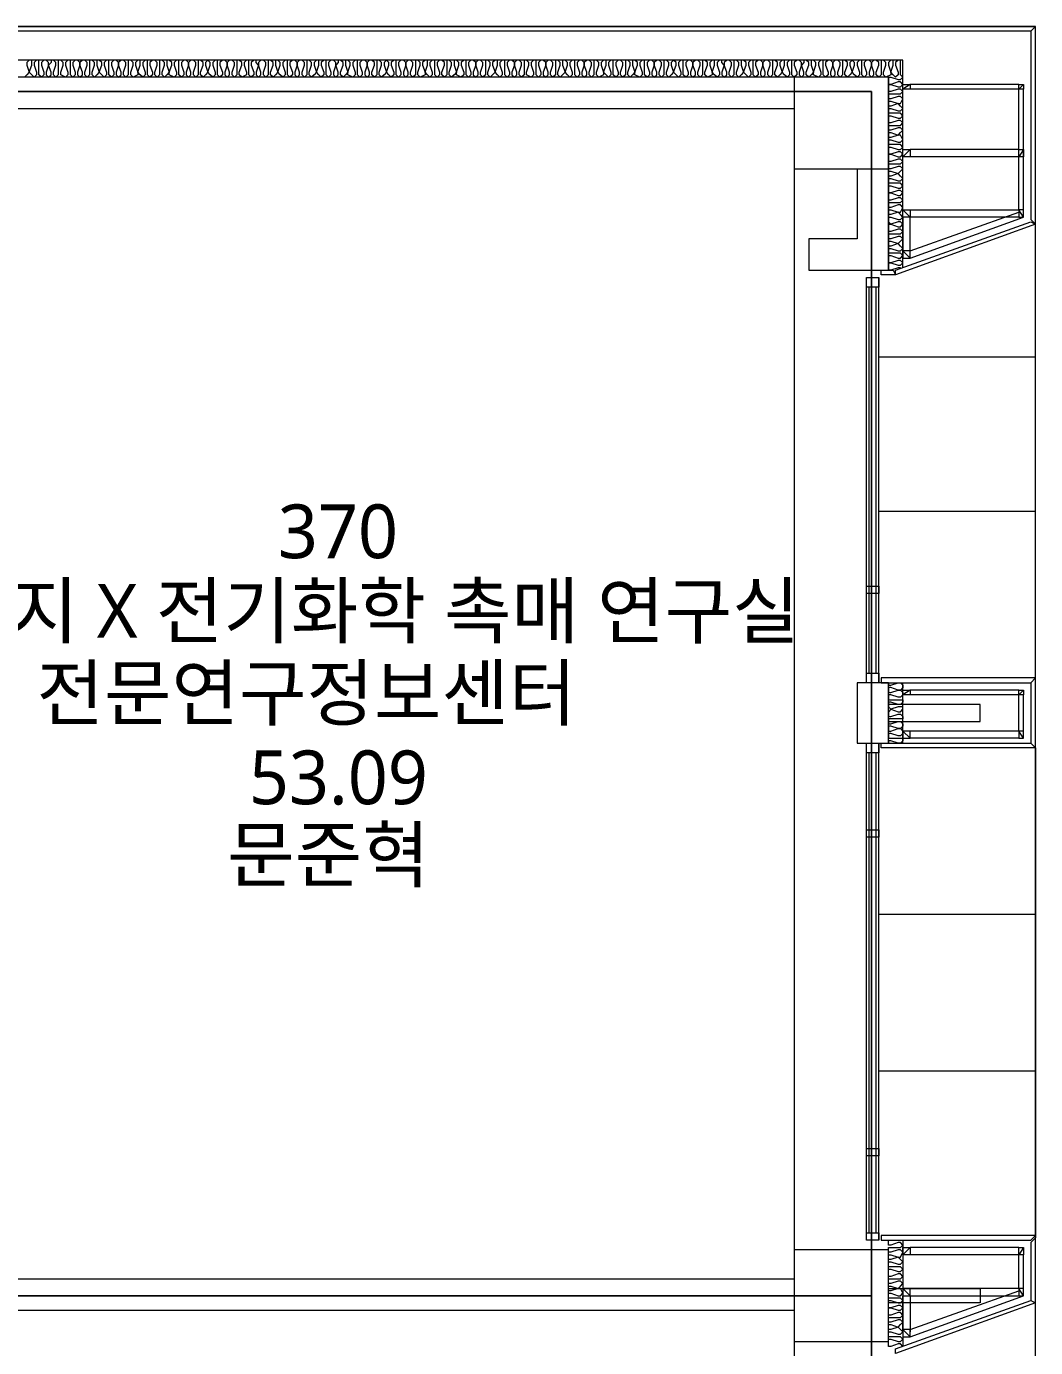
# Model space of a CAD drawing. Header units: millimetres. Extents: x -4020 to 126975, y -1911 to 106713.
# Drawn here: x 75494 to 81995, y 79642 to 88152 of the extents above; entities that cross this region are included whole.
import ezdxf

# ---------------------------------------------------------------- set-up
doc = ezdxf.new("R2010")
doc.units = ezdxf.units.MM
doc.layers.add('PDF_문자', color=7, linetype='Continuous')
doc.layers.add('PDF_형상', color=7, linetype='Continuous')
doc.styles.add('PDF 맑은 고딕', font='malgun.ttf')

msp = doc.modelspace()

# ---------------------------------------------------------------- linework, layer by layer
at = {"layer": 'PDF_형상', "lineweight": 5}
for points in [[(79818.7, 39388.8), (79818.7, 41798.2), (81994.9, 41798.2), (81994.9, 88152.4), (62020, 88152.4), (62020, 87826), (62020, 88152.4), (62051.1, 88121.3), (62051.1, 87826), (62051.1, 88121.3), (62020, 88152.4), (62020, 87826)], [(81140, 86597.9), (81140, 87934.8), (73538.7, 87934.8), (73538.7, 87623.9), (72295.1, 87623.9), (72295.1, 87934.8), (62237.7, 87934.8), (62237.7, 87826)], [(81124.5, 86597.9), (81108.9, 86597.9), (81062.3, 86582.4), (81046.7, 86582.4), (81046.7, 86597.9), (81046.7, 86613.5), (81046.7, 86629), (81062.3, 86629), (81046.7, 86629), (81046.7, 86644.6), (81046.7, 86660.1), (81046.7, 86675.7), (81062.3, 86675.7), (81108.9, 86660.1), (81124.5, 86660.1), (81140, 86675.7), (81124.5, 86691.2), (81108.9, 86691.2), (81062.3, 86691.2), (81046.7, 86691.2), (81046.7, 86706.7), (81046.7, 86722.3), (81062.3, 86722.3), (81108.9, 86706.7), (81124.5, 86706.7), (81140, 86722.3), (81124.5, 86737.8), (81108.9, 86753.4), (81062.3, 86737.8), (81046.7, 86737.8), (81046.7, 86753.4), (81046.7, 86768.9), (81062.3, 86768.9), (81108.9, 86753.4), (81124.5, 86768.9), (81140, 86784.5), (81124.5, 86800), (81108.9, 86800), (81062.3, 86784.5), (81046.7, 86784.5), (81046.7, 86800), (81046.7, 86815.6), (81062.3, 86815.6), (81108.9, 86815.6), (81124.5, 86815.6), (81140, 86831.1), (81124.5, 86846.7), (81108.9, 86846.7), (81062.3, 86831.1), (81046.7, 86831.1), (81046.7, 86846.7), (81046.7, 86862.2), (81046.7, 86877.7), (81062.3, 86877.7), (81046.7, 86893.3), (81046.7, 86908.8), (81046.7, 86924.4), (81062.3, 86924.4), (81108.9, 86908.8), (81124.5, 86908.8), (81140, 86924.4), (81124.5, 86939.9), (81108.9, 86955.5), (81062.3, 86939.9), (81046.7, 86939.9), (81046.7, 86955.5), (81046.7, 86971), (81062.3, 86971), (81108.9, 86955.5), (81124.5, 86955.5), (81140, 86986.5), (81124.5, 87002.1), (81108.9, 87002.1), (81062.3, 86986.5), (81046.7, 86986.5), (81046.7, 87002.1), (81046.7, 87017.6), (81062.3, 87017.6), (81108.9, 87017.6), (81124.5, 87017.6), (81140, 87033.2), (81124.5, 87048.7), (81108.9, 87048.7), (81062.3, 87033.2), (81046.7, 87033.2), (81046.7, 87048.7), (81046.7, 87064.3), (81046.7, 87079.8), (81062.3, 87079.8), (81046.7, 87079.8), (81046.7, 87095.4), (81046.7, 87110.9), (81046.7, 87126.5), (81062.3, 87126.5), (81108.9, 87110.9), (81124.5, 87110.9), (81140, 87126.5), (81124.5, 87142), (81108.9, 87142), (81062.3, 87142), (81046.7, 87142), (81046.7, 87157.5), (81046.7, 87173.1), (81062.3, 87173.1), (81108.9, 87157.5), (81124.5, 87157.5), (81140, 87173.1), (81124.5, 87188.6), (81108.9, 87204.2), (81062.3, 87188.6), (81046.7, 87188.6), (81046.7, 87204.2), (81046.7, 87219.7), (81062.3, 87219.7), (81108.9, 87204.2), (81124.5, 87219.7), (81140, 87235.3), (81124.5, 87250.8), (81108.9, 87250.8), (81062.3, 87235.3), (81046.7, 87235.3), (81046.7, 87250.8), (81046.7, 87266.4), (81062.3, 87266.4), (81108.9, 87266.4), (81124.5, 87266.4), (81140, 87281.9), (81124.5, 87297.4), (81108.9, 87297.4), (81062.3, 87281.9), (81046.7, 87281.9), (81046.7, 87297.4), (81046.7, 87313), (81046.7, 87328.5), (81062.3, 87328.5), (81046.7, 87328.5), (81046.7, 87344.1), (81046.7, 87359.6), (81046.7, 87375.2), (81062.3, 87375.2), (81108.9, 87359.6), (81124.5, 87359.6), (81140, 87375.2), (81124.5, 87390.7), (81108.9, 87390.7), (81062.3, 87390.7), (81046.7, 87390.7), (81046.7, 87406.3), (81046.7, 87421.8), (81062.3, 87421.8), (81108.9, 87406.3), (81124.5, 87406.3), (81140, 87421.8), (81124.5, 87452.9), (81108.9, 87452.9), (81062.3, 87437.4), (81046.7, 87437.4), (81046.7, 87452.9), (81046.7, 87468.4), (81062.3, 87468.4), (81108.9, 87452.9), (81124.5, 87468.4), (81140, 87484), (81124.5, 87499.5), (81108.9, 87499.5), (81062.3, 87484), (81046.7, 87484), (81046.7, 87499.5), (81046.7, 87515.1), (81062.3, 87515.1), (81108.9, 87515.1), (81124.5, 87515.1), (81140, 87530.6), (81124.5, 87546.2), (81108.9, 87546.2), (81062.3, 87530.6), (81046.7, 87530.6), (81046.7, 87546.2), (81046.7, 87561.7), (81046.7, 87577.2), (81062.3, 87577.2), (81108.9, 87561.7), (81124.5, 87561.7), (81140, 87577.2), (81124.5, 87592.8), (81108.9, 87592.8), (81062.3, 87592.8), (81046.7, 87592.8), (81046.7, 87608.3), (81046.7, 87623.9), (81062.3, 87623.9), (81108.9, 87608.3), (81124.5, 87608.3), (81140, 87623.9), (81124.5, 87639.4), (81108.9, 87655), (81062.3, 87639.4), (81046.7, 87639.4), (81046.7, 87655), (81046.7, 87670.5), (81062.3, 87670.5), (81108.9, 87655), (81124.5, 87655), (81140, 87686.1), (81124.5, 87701.6), (81108.9, 87701.6), (81062.3, 87686.1), (81046.7, 87686.1), (81046.7, 87701.6), (81046.7, 87717.2), (81062.3, 87717.2), (81108.9, 87717.2), (81124.5, 87717.2), (81140, 87732.7), (81124.5, 87748.2), (81108.9, 87748.2), (81062.3, 87732.7), (81046.7, 87732.7), (81046.7, 87748.2), (81046.7, 87763.8), (81046.7, 87779.3), (81062.3, 87779.3), (81046.7, 87779.3), (81046.7, 87794.9), (81046.7, 87810.4), (81046.7, 87826), (81062.3, 87826), (81108.9, 87810.4), (81124.5, 87810.4), (81140, 87826), (81124.5, 87841.5), (81124.5, 87857.1), (81124.5, 87903.7), (81124.5, 87919.2), (81124.5, 87934.8), (81108.9, 87934.8), (81093.4, 87919.2), (81093.4, 87903.7), (81108.9, 87857.1), (81108.9, 87841.5), (81093.4, 87826), (81077.8, 87841.5), (81062.3, 87857.1), (81077.8, 87903.7), (81077.8, 87919.2), (81077.8, 87934.8), (81062.3, 87934.8), (81046.7, 87919.2), (81046.7, 87903.7), (81062.3, 87857.1), (81062.3, 87841.5), (81031.2, 87826), (81015.6, 87841.5), (81015.6, 87857.1), (81031.2, 87903.7), (81031.2, 87919.2), (81015.6, 87934.8), (81000.1, 87934.8), (81000.1, 87919.2), (81000.1, 87903.7), (81000.1, 87857.1), (81000.1, 87841.5), (80984.5, 87826), (80969, 87841.5), (80969, 87857.1), (80984.5, 87903.7), (80984.5, 87919.2), (80969, 87934.8), (80953.5, 87934.8), (80937.9, 87919.2), (80937.9, 87903.7), (80937.9, 87919.2), (80922.4, 87934.8), (80906.8, 87934.8), (80891.3, 87919.2), (80891.3, 87903.7), (80906.8, 87857.1), (80906.8, 87841.5), (80891.3, 87826), (80875.7, 87841.5), (80875.7, 87857.1), (80875.7, 87903.7), (80875.7, 87919.2), (80875.7, 87934.8), (80860.2, 87934.8), (80844.6, 87919.2), (80844.6, 87903.7), (80860.2, 87857.1), (80860.2, 87841.5), (80844.6, 87826), (80829.1, 87841.5), (80813.6, 87857.1), (80829.1, 87903.7), (80829.1, 87919.2), (80813.6, 87934.8), (80798, 87919.2), (80798, 87903.7), (80813.6, 87857.1), (80798, 87841.5), (80782.5, 87826), (80766.9, 87841.5), (80766.9, 87857.1), (80782.5, 87903.7), (80782.5, 87919.2), (80766.9, 87934.8), (80751.4, 87934.8), (80751.4, 87919.2), (80751.4, 87903.7), (80751.4, 87857.1), (80751.4, 87841.5), (80735.8, 87826), (80720.3, 87841.5), (80720.3, 87857.1), (80735.8, 87903.7), (80735.8, 87919.2), (80720.3, 87934.8), (80704.7, 87934.8), (80689.2, 87919.2), (80689.2, 87903.7), (80689.2, 87919.2), (80673.6, 87934.8), (80658.1, 87934.8), (80642.6, 87919.2), (80642.6, 87903.7), (80658.1, 87857.1), (80658.1, 87841.5), (80642.6, 87826), (80627, 87841.5), (80627, 87857.1), (80627, 87903.7), (80627, 87919.2), (80627, 87934.8), (80611.5, 87934.8), (80595.9, 87919.2), (80595.9, 87903.7), (80611.5, 87857.1), (80611.5, 87841.5), (80595.9, 87826), (80564.8, 87841.5), (80564.8, 87857.1), (80580.4, 87903.7), (80580.4, 87919.2), (80564.8, 87934.8), (80549.3, 87934.8), (80549.3, 87919.2), (80549.3, 87903.7), (80564.8, 87857.1), (80549.3, 87841.5), (80533.8, 87826), (80518.2, 87841.5), (80518.2, 87857.1), (80533.8, 87903.7), (80533.8, 87919.2), (80518.2, 87934.8), (80502.7, 87934.8), (80502.7, 87919.2), (80487.1, 87903.7), (80487.1, 87919.2), (80471.6, 87934.8), (80456, 87934.8), (80440.5, 87919.2), (80440.5, 87903.7), (80456, 87857.1), (80456, 87841.5), (80440.5, 87826), (80424.9, 87841.5), (80424.9, 87857.1), (80424.9, 87903.7), (80424.9, 87919.2), (80424.9, 87934.8), (80409.4, 87934.8), (80393.8, 87919.2), (80393.8, 87903.7), (80409.4, 87857.1), (80409.4, 87841.5), (80393.8, 87826), (80378.3, 87841.5), (80362.8, 87857.1), (80378.3, 87903.7), (80378.3, 87919.2), (80378.3, 87934.8), (80362.8, 87934.8), (80347.2, 87919.2), (80347.2, 87903.7), (80362.8, 87857.1), (80347.2, 87841.5), (80331.7, 87826), (80316.1, 87841.5), (80316.1, 87857.1), (80331.7, 87903.7), (80331.7, 87919.2), (80316.1, 87934.8), (80300.6, 87934.8), (80300.6, 87919.2), (80300.6, 87903.7), (80300.6, 87857.1), (80300.6, 87841.5), (80285, 87826), (80269.5, 87841.5), (80269.5, 87857.1), (80285, 87903.7), (80285, 87919.2), (80269.5, 87934.8), (80253.9, 87934.8), (80238.4, 87919.2), (80238.4, 87903.7), (80238.4, 87919.2), (80222.9, 87934.8), (80207.3, 87934.8), (80191.8, 87919.2), (80191.8, 87903.7), (80207.3, 87857.1), (80207.3, 87841.5), (80191.8, 87826), (80176.2, 87841.5), (80176.2, 87857.1), (80176.2, 87903.7), (80176.2, 87919.2), (80176.2, 87934.8), (80160.7, 87934.8), (80145.1, 87919.2), (80145.1, 87903.7), (80160.7, 87857.1), (80160.7, 87841.5), (80145.1, 87826), (80129.6, 87841.5), (80114, 87857.1), (80129.6, 87903.7), (80129.6, 87919.2), (80114, 87934.8), (80098.5, 87934.8), (80098.5, 87919.2), (80098.5, 87903.7), (80114, 87857.1), (80098.5, 87841.5), (80083, 87826), (80067.4, 87841.5), (80067.4, 87857.1), (80083, 87903.7), (80083, 87919.2), (80067.4, 87934.8), (80051.9, 87934.8), (80051.9, 87919.2), (80051.9, 87903.7), (80051.9, 87857.1), (80051.9, 87841.5), (80036.3, 87826), (80020.8, 87841.5), (80020.8, 87857.1), (80036.3, 87903.7), (80036.3, 87919.2), (80020.8, 87934.8), (80005.2, 87934.8), (79989.7, 87919.2), (79989.7, 87903.7), (79974.1, 87919.2), (79974.1, 87934.8), (79958.6, 87934.8), (79943.1, 87919.2), (79943.1, 87903.7), (79958.6, 87857.1), (79958.6, 87841.5), (79943.1, 87826), (79927.5, 87841.5), (79912, 87857.1), (79927.5, 87903.7), (79927.5, 87919.2), (79927.5, 87934.8), (79912, 87934.8), (79896.4, 87919.2), (79896.4, 87903.7), (79912, 87857.1), (79912, 87841.5), (79880.9, 87826), (79865.3, 87841.5), (79865.3, 87857.1), (79880.9, 87903.7), (79880.9, 87919.2), (79865.3, 87934.8), (79849.8, 87934.8), (79849.8, 87919.2), (79849.8, 87903.7), (79849.8, 87857.1), (79849.8, 87841.5), (79834.2, 87826), (79818.7, 87841.5), (79818.7, 87857.1), (79834.2, 87903.7), (79834.2, 87919.2), (79818.7, 87934.8), (79803.2, 87934.8), (79787.6, 87919.2), (79787.6, 87903.7), (79787.6, 87919.2), (79772.1, 87934.8), (79756.5, 87934.8), (79741, 87919.2), (79741, 87903.7), (79756.5, 87857.1), (79756.5, 87841.5), (79741, 87826), (79725.4, 87841.5), (79725.4, 87857.1), (79725.4, 87903.7), (79725.4, 87919.2), (79725.4, 87934.8), (79709.9, 87934.8), (79694.3, 87919.2), (79694.3, 87903.7), (79709.9, 87857.1), (79709.9, 87841.5), (79694.3, 87826), (79678.8, 87841.5), (79663.2, 87857.1), (79678.8, 87903.7), (79678.8, 87919.2), (79663.2, 87934.8), (79647.7, 87919.2), (79647.7, 87903.7), (79663.2, 87857.1), (79647.7, 87841.5), (79632.2, 87826), (79616.6, 87841.5), (79616.6, 87857.1), (79632.2, 87903.7), (79632.2, 87919.2), (79616.6, 87934.8), (79601.1, 87934.8), (79601.1, 87919.2), (79601.1, 87903.7), (79601.1, 87857.1), (79601.1, 87841.5), (79585.5, 87826), (79570, 87841.5), (79570, 87857.1), (79585.5, 87903.7), (79585.5, 87919.2), (79570, 87934.8), (79554.4, 87934.8), (79538.9, 87919.2), (79538.9, 87903.7), (79538.9, 87919.2), (79523.4, 87934.8), (79507.8, 87934.8), (79492.3, 87919.2), (79492.3, 87903.7), (79507.8, 87857.1), (79507.8, 87841.5), (79492.3, 87826), (79476.7, 87841.5), (79476.7, 87857.1), (79476.7, 87903.7), (79476.7, 87919.2), (79476.7, 87934.8), (79461.2, 87934.8), (79445.6, 87919.2), (79445.6, 87903.7), (79461.2, 87857.1), (79461.2, 87841.5), (79445.6, 87826), (79414.5, 87841.5), (79414.5, 87857.1), (79430.1, 87903.7), (79430.1, 87919.2), (79414.5, 87934.8), (79399, 87934.8), (79399, 87919.2), (79399, 87903.7), (79414.5, 87857.1), (79399, 87841.5), (79383.4, 87826), (79367.9, 87841.5), (79367.9, 87857.1), (79383.4, 87903.7), (79383.4, 87919.2), (79367.9, 87934.8), (79352.4, 87934.8), (79352.4, 87919.2), (79352.4, 87903.7), (79352.4, 87857.1), (79352.4, 87841.5), (79336.8, 87826), (79321.3, 87841.5), (79321.3, 87857.1), (79336.8, 87903.7), (79336.8, 87919.2), (79321.3, 87934.8), (79305.7, 87934.8), (79290.2, 87919.2), (79290.2, 87903.7), (79305.7, 87857.1), (79305.7, 87841.5), (79290.2, 87826), (79274.6, 87841.5), (79274.6, 87857.1), (79274.6, 87903.7), (79274.6, 87919.2), (79274.6, 87934.8), (79259.1, 87934.8), (79243.5, 87919.2), (79243.5, 87903.7), (79259.1, 87857.1), (79259.1, 87841.5), (79243.5, 87826), (79228, 87841.5), (79212.5, 87857.1), (79228, 87903.7), (79228, 87919.2), (79228, 87934.8), (79212.5, 87934.8), (79196.9, 87919.2), (79196.9, 87903.7), (79212.5, 87857.1), (79212.5, 87841.5), (79181.4, 87826), (79165.8, 87841.5), (79165.8, 87857.1), (79181.4, 87903.7), (79181.4, 87919.2), (79165.8, 87934.8), (79150.3, 87934.8), (79150.3, 87919.2), (79150.3, 87903.7), (79150.3, 87857.1), (79150.3, 87841.5), (79134.7, 87826), (79119.2, 87841.5), (79119.2, 87857.1), (79134.7, 87903.7), (79134.7, 87919.2), (79119.2, 87934.8), (79103.6, 87934.8), (79088.1, 87919.2), (79088.1, 87903.7), (79088.1, 87919.2), (79072.6, 87934.8), (79057, 87934.8), (79041.5, 87919.2), (79041.5, 87903.7), (79057, 87857.1), (79057, 87841.5), (79041.5, 87826), (79025.9, 87841.5), (79025.9, 87857.1), (79025.9, 87903.7), (79025.9, 87919.2), (79025.9, 87934.8), (79010.4, 87934.8), (78994.8, 87919.2), (78994.8, 87903.7), (79010.4, 87857.1), (79010.4, 87841.5), (78994.8, 87826), (78979.3, 87841.5), (78963.7, 87857.1), (78979.3, 87903.7), (78979.3, 87919.2), (78963.7, 87934.8), (78948.2, 87934.8), (78948.2, 87919.2), (78948.2, 87903.7), (78963.7, 87857.1), (78948.2, 87841.5), (78932.6, 87826), (78917.1, 87841.5), (78917.1, 87857.1), (78932.6, 87903.7), (78932.6, 87919.2), (78917.1, 87934.8), (78901.6, 87934.8), (78901.6, 87919.2), (78901.6, 87903.7), (78901.6, 87857.1), (78901.6, 87841.5), (78886, 87826), (78870.5, 87841.5), (78870.5, 87857.1), (78886, 87903.7), (78886, 87919.2), (78870.5, 87934.8), (78854.9, 87934.8), (78839.4, 87919.2), (78839.4, 87903.7), (78839.4, 87919.2), (78823.8, 87934.8), (78808.3, 87934.8), (78792.7, 87919.2), (78792.7, 87903.7), (78808.3, 87857.1), (78808.3, 87841.5), (78792.7, 87826), (78777.2, 87841.5), (78777.2, 87857.1), (78777.2, 87903.7), (78777.2, 87919.2), (78777.2, 87934.8), (78761.7, 87934.8), (78746.1, 87919.2), (78746.1, 87903.7), (78761.7, 87857.1), (78761.7, 87841.5), (78746.1, 87826), (78715, 87841.5), (78715, 87857.1), (78730.6, 87903.7), (78730.6, 87919.2), (78715, 87934.8), (78699.5, 87934.8), (78699.5, 87919.2), (78699.5, 87903.7), (78699.5, 87857.1), (78699.5, 87841.5), (78683.9, 87826), (78668.4, 87841.5), (78668.4, 87857.1), (78683.9, 87903.7), (78683.9, 87919.2), (78668.4, 87934.8), (78652.8, 87934.8), (78637.3, 87919.2), (78637.3, 87903.7), (78637.3, 87919.2), (78621.8, 87934.8), (78606.2, 87934.8), (78590.7, 87919.2), (78590.7, 87903.7), (78606.2, 87857.1), (78606.2, 87841.5), (78590.7, 87826), (78575.1, 87841.5), (78575.1, 87857.1), (78575.1, 87903.7), (78575.1, 87919.2), (78575.1, 87934.8), (78559.6, 87934.8), (78544, 87919.2), (78544, 87903.7), (78559.6, 87857.1), (78559.6, 87841.5), (78544, 87826), (78528.5, 87841.5), (78512.9, 87857.1), (78528.5, 87903.7), (78528.5, 87919.2), (78528.5, 87934.8), (78512.9, 87934.8), (78497.4, 87919.2), (78497.4, 87903.7), (78512.9, 87857.1), (78497.4, 87841.5), (78481.9, 87826), (78466.3, 87841.5), (78466.3, 87857.1), (78481.9, 87903.7), (78481.9, 87919.2), (78466.3, 87934.8), (78450.8, 87934.8), (78450.8, 87919.2), (78450.8, 87903.7), (78450.8, 87857.1), (78450.8, 87841.5), (78435.2, 87826), (78419.7, 87841.5), (78419.7, 87857.1), (78435.2, 87903.7), (78435.2, 87919.2), (78419.7, 87934.8), (78404.1, 87934.8), (78388.6, 87919.2), (78388.6, 87903.7), (78388.6, 87919.2), (78373, 87934.8), (78357.5, 87934.8), (78341.9, 87919.2), (78341.9, 87903.7), (78357.5, 87857.1), (78357.5, 87841.5), (78341.9, 87826), (78326.4, 87841.5), (78326.4, 87857.1), (78326.4, 87903.7), (78326.4, 87919.2), (78326.4, 87934.8), (78310.9, 87934.8), (78295.3, 87919.2), (78295.3, 87903.7), (78310.9, 87857.1), (78310.9, 87841.5), (78295.3, 87826), (78264.2, 87841.5), (78264.2, 87857.1), (78279.8, 87903.7), (78279.8, 87919.2), (78264.2, 87934.8), (78248.7, 87934.8), (78248.7, 87919.2), (78248.7, 87903.7), (78264.2, 87857.1), (78248.7, 87841.5), (78233.1, 87826), (78217.6, 87841.5), (78217.6, 87857.1), (78233.1, 87903.7), (78233.1, 87919.2), (78217.6, 87934.8), (78202.1, 87934.8), (78202.1, 87919.2), (78202.1, 87903.7), (78202.1, 87857.1), (78202.1, 87841.5), (78186.5, 87826), (78171, 87841.5), (78171, 87857.1), (78186.5, 87903.7), (78186.5, 87919.2), (78171, 87934.8), (78155.4, 87934.8), (78139.9, 87919.2), (78139.9, 87903.7), (78155.4, 87857.1), (78155.4, 87841.5), (78139.9, 87826), (78124.3, 87841.5), (78124.3, 87857.1), (78124.3, 87903.7), (78124.3, 87919.2), (78124.3, 87934.8), (78108.8, 87934.8), (78093.2, 87919.2), (78093.2, 87903.7), (78108.8, 87857.1), (78108.8, 87841.5), (78093.2, 87826), (78077.7, 87841.5), (78062.1, 87857.1), (78077.7, 87903.7), (78077.7, 87919.2), (78077.7, 87934.8), (78062.1, 87934.8), (78046.6, 87919.2), (78046.6, 87903.7), (78062.1, 87857.1), (78062.1, 87841.5), (78031.1, 87826), (78015.5, 87841.5), (78015.5, 87857.1), (78031.1, 87903.7), (78031.1, 87919.2), (78015.5, 87934.8), (78000, 87934.8), (78000, 87919.2), (78000, 87903.7), (78000, 87857.1), (78000, 87841.5), (77984.4, 87826), (77968.9, 87841.5), (77968.9, 87857.1), (77984.4, 87903.7), (77984.4, 87919.2), (77968.9, 87934.8), (77953.3, 87934.8), (77937.8, 87919.2), (77937.8, 87903.7), (77937.8, 87919.2), (77922.2, 87934.8), (77906.7, 87934.8), (77891.2, 87919.2), (77891.2, 87903.7), (77906.7, 87857.1), (77906.7, 87841.5), (77891.2, 87826), (77875.6, 87841.5), (77875.6, 87857.1), (77875.6, 87903.7), (77875.6, 87919.2), (77875.6, 87934.8), (77860.1, 87934.8), (77844.5, 87919.2), (77844.5, 87903.7), (77860.1, 87857.1), (77860.1, 87841.5), (77844.5, 87826), (77829, 87841.5), (77813.4, 87857.1), (77829, 87903.7), (77829, 87919.2), (77813.4, 87934.8), (77797.9, 87919.2), (77797.9, 87903.7), (77813.4, 87857.1), (77797.9, 87841.5), (77782.3, 87826), (77766.8, 87841.5), (77766.8, 87857.1), (77782.3, 87903.7), (77782.3, 87919.2), (77766.8, 87934.8), (77751.3, 87934.8), (77751.3, 87919.2), (77751.3, 87903.7), (77751.3, 87857.1), (77751.3, 87841.5), (77735.7, 87826), (77720.2, 87841.5), (77720.2, 87857.1), (77735.7, 87903.7), (77735.7, 87919.2), (77720.2, 87934.8), (77704.6, 87934.8), (77689.1, 87919.2), (77689.1, 87903.7), (77689.1, 87919.2), (77673.5, 87934.8), (77658, 87934.8), (77642.4, 87919.2), (77642.4, 87903.7), (77658, 87857.1), (77658, 87841.5), (77642.4, 87826), (77626.9, 87841.5), (77626.9, 87857.1), (77626.9, 87903.7), (77626.9, 87919.2), (77626.9, 87934.8), (77611.4, 87934.8), (77595.8, 87919.2), (77595.8, 87903.7), (77611.4, 87857.1), (77611.4, 87841.5), (77595.8, 87826), (77564.7, 87841.5), (77564.7, 87857.1), (77580.3, 87903.7), (77580.3, 87919.2), (77564.7, 87934.8), (77549.2, 87934.8), (77549.2, 87919.2), (77549.2, 87903.7), (77564.7, 87857.1), (77549.2, 87841.5), (77533.6, 87826), (77518.1, 87841.5), (77518.1, 87857.1), (77533.6, 87903.7), (77533.6, 87919.2), (77518.1, 87934.8), (77502.5, 87934.8), (77502.5, 87919.2), (77487, 87903.7), (77487, 87919.2), (77471.5, 87934.8), (77455.9, 87934.8), (77440.4, 87919.2), (77440.4, 87903.7), (77455.9, 87857.1), (77455.9, 87841.5), (77440.4, 87826), (77424.8, 87841.5), (77424.8, 87857.1), (77424.8, 87903.7), (77424.8, 87919.2), (77424.8, 87934.8), (77409.3, 87934.8), (77393.7, 87919.2), (77393.7, 87903.7), (77409.3, 87857.1), (77409.3, 87841.5), (77393.7, 87826), (77378.2, 87841.5), (77362.6, 87857.1), (77378.2, 87903.7), (77378.2, 87919.2), (77378.2, 87934.8), (77362.6, 87934.8), (77347.1, 87919.2), (77347.1, 87903.7), (77362.6, 87857.1), (77347.1, 87841.5), (77331.5, 87826), (77316, 87841.5), (77316, 87857.1), (77331.5, 87903.7), (77331.5, 87919.2), (77316, 87934.8), (77300.5, 87934.8), (77300.5, 87919.2), (77300.5, 87903.7), (77300.5, 87857.1), (77300.5, 87841.5), (77284.9, 87826), (77269.4, 87841.5), (77269.4, 87857.1), (77284.9, 87903.7), (77284.9, 87919.2), (77269.4, 87934.8), (77253.8, 87934.8), (77238.3, 87919.2), (77238.3, 87903.7), (77238.3, 87919.2), (77222.7, 87934.8), (77207.2, 87934.8), (77191.7, 87919.2), (77191.7, 87903.7), (77207.2, 87857.1), (77207.2, 87841.5), (77191.7, 87826), (77176.1, 87841.5), (77176.1, 87857.1), (77176.1, 87903.7), (77176.1, 87919.2), (77176.1, 87934.8), (77160.6, 87934.8), (77145, 87919.2), (77145, 87903.7), (77160.6, 87857.1), (77160.6, 87841.5), (77145, 87826), (77129.5, 87841.5), (77113.9, 87857.1), (77129.5, 87903.7), (77129.5, 87919.2), (77113.9, 87934.8), (77098.4, 87934.8), (77098.4, 87919.2), (77098.4, 87903.7), (77113.9, 87857.1), (77098.4, 87841.5), (77082.8, 87826), (77067.3, 87841.5), (77067.3, 87857.1), (77082.8, 87903.7), (77082.8, 87919.2), (77067.3, 87934.8), (77051.7, 87934.8), (77051.7, 87919.2), (77051.7, 87903.7), (77051.7, 87857.1), (77051.7, 87841.5), (77036.2, 87826), (77020.7, 87841.5), (77020.7, 87857.1), (77036.2, 87903.7), (77036.2, 87919.2), (77020.7, 87934.8), (77005.1, 87934.8), (76989.6, 87919.2), (76989.6, 87903.7), (76974, 87919.2), (76974, 87934.8), (76958.5, 87934.8), (76942.9, 87919.2), (76942.9, 87903.7), (76958.5, 87857.1), (76958.5, 87841.5), (76942.9, 87826), (76927.4, 87841.5), (76927.4, 87857.1), (76927.4, 87903.7), (76927.4, 87919.2), (76927.4, 87934.8), (76911.8, 87934.8), (76896.3, 87919.2), (76896.3, 87903.7), (76911.8, 87857.1), (76911.8, 87841.5), (76880.8, 87826), (76865.2, 87841.5), (76865.2, 87857.1), (76880.8, 87903.7), (76880.8, 87919.2), (76865.2, 87934.8), (76849.7, 87934.8), (76849.7, 87919.2), (76849.7, 87903.7), (76849.7, 87857.1), (76849.7, 87841.5), (76834.1, 87826), (76818.6, 87841.5), (76818.6, 87857.1), (76834.1, 87903.7), (76834.1, 87919.2), (76818.6, 87934.8), (76803, 87934.8), (76787.5, 87919.2), (76787.5, 87903.7), (76787.5, 87919.2), (76771.9, 87934.8), (76756.4, 87934.8), (76740.8, 87919.2), (76740.8, 87903.7), (76756.4, 87857.1), (76756.4, 87841.5), (76740.8, 87826), (76725.3, 87841.5), (76725.3, 87857.1), (76725.3, 87903.7), (76725.3, 87919.2), (76725.3, 87934.8), (76709.8, 87934.8), (76694.2, 87919.2), (76694.2, 87903.7), (76709.8, 87857.1), (76709.8, 87841.5), (76694.2, 87826), (76678.7, 87841.5), (76663.1, 87857.1), (76678.7, 87903.7), (76678.7, 87919.2), (76663.1, 87934.8), (76647.6, 87919.2), (76647.6, 87903.7), (76663.1, 87857.1), (76647.6, 87841.5), (76632, 87826), (76616.5, 87841.5), (76616.5, 87857.1), (76632, 87903.7), (76632, 87919.2), (76616.5, 87934.8), (76600.9, 87934.8), (76600.9, 87919.2), (76600.9, 87903.7), (76600.9, 87857.1), (76600.9, 87841.5), (76585.4, 87826), (76569.9, 87841.5), (76569.9, 87857.1), (76585.4, 87903.7), (76585.4, 87919.2), (76569.9, 87934.8), (76554.3, 87934.8), (76538.8, 87919.2), (76538.8, 87903.7), (76538.8, 87919.2), (76523.2, 87934.8), (76507.7, 87934.8), (76492.1, 87919.2), (76492.1, 87903.7), (76507.7, 87857.1), (76507.7, 87841.5), (76492.1, 87826), (76476.6, 87841.5), (76476.6, 87857.1), (76476.6, 87903.7), (76476.6, 87919.2), (76476.6, 87934.8), (76461, 87934.8), (76445.5, 87919.2), (76445.5, 87903.7), (76461, 87857.1), (76461, 87841.5), (76445.5, 87826), (76414.4, 87841.5), (76414.4, 87857.1), (76430, 87903.7), (76430, 87919.2), (76414.4, 87934.8), (76398.9, 87934.8), (76398.9, 87919.2), (76398.9, 87903.7), (76414.4, 87857.1), (76398.9, 87841.5), (76383.3, 87826), (76367.8, 87841.5), (76367.8, 87857.1), (76383.3, 87903.7), (76383.3, 87919.2), (76367.8, 87934.8), (76352.2, 87934.8), (76352.2, 87919.2), (76352.2, 87903.7), (76352.2, 87857.1), (76352.2, 87841.5), (76336.7, 87826), (76321.1, 87841.5), (76321.1, 87857.1), (76336.7, 87903.7), (76336.7, 87919.2), (76321.1, 87934.8), (76305.6, 87934.8), (76290.1, 87919.2), (76290.1, 87903.7), (76305.6, 87857.1), (76305.6, 87841.5), (76290.1, 87826), (76274.5, 87841.5), (76274.5, 87857.1), (76274.5, 87903.7), (76274.5, 87919.2), (76274.5, 87934.8), (76259, 87934.8), (76243.4, 87919.2), (76243.4, 87903.7), (76259, 87857.1), (76259, 87841.5), (76243.4, 87826), (76227.9, 87841.5), (76212.3, 87857.1), (76227.9, 87903.7), (76227.9, 87919.2), (76227.9, 87934.8), (76212.3, 87934.8), (76196.8, 87919.2), (76196.8, 87903.7), (76212.3, 87857.1), (76212.3, 87841.5), (76181.2, 87826), (76165.7, 87841.5), (76165.7, 87857.1), (76181.2, 87903.7), (76181.2, 87919.2), (76165.7, 87934.8), (76150.2, 87934.8), (76150.2, 87919.2), (76150.2, 87903.7), (76150.2, 87857.1), (76150.2, 87841.5), (76134.6, 87826), (76119.1, 87841.5), (76119.1, 87857.1), (76134.6, 87903.7), (76134.6, 87919.2), (76119.1, 87934.8), (76103.5, 87934.8), (76088, 87919.2), (76088, 87903.7), (76088, 87919.2), (76072.4, 87934.8), (76056.9, 87934.8), (76041.3, 87919.2), (76041.3, 87903.7), (76056.9, 87857.1), (76056.9, 87841.5), (76041.3, 87826), (76025.8, 87841.5), (76025.8, 87857.1), (76025.8, 87903.7), (76025.8, 87919.2), (76025.8, 87934.8), (76010.2, 87934.8), (75994.7, 87919.2), (75994.7, 87903.7), (76010.2, 87857.1), (76010.2, 87841.5), (75994.7, 87826), (75979.2, 87841.5), (75963.6, 87857.1), (75979.2, 87903.7), (75979.2, 87919.2), (75963.6, 87934.8), (75948.1, 87934.8), (75948.1, 87919.2), (75948.1, 87903.7), (75963.6, 87857.1), (75948.1, 87841.5), (75932.5, 87826), (75917, 87841.5), (75917, 87857.1), (75932.5, 87903.7), (75932.5, 87919.2), (75917, 87934.8), (75901.4, 87934.8), (75901.4, 87919.2), (75901.4, 87903.7), (75901.4, 87857.1), (75901.4, 87841.5), (75885.9, 87826), (75870.4, 87841.5), (75870.4, 87857.1), (75885.9, 87903.7), (75885.9, 87919.2), (75870.4, 87934.8), (75854.8, 87934.8), (75839.3, 87919.2), (75839.3, 87903.7), (75839.3, 87919.2), (75823.7, 87934.8), (75808.2, 87934.8), (75792.6, 87919.2), (75792.6, 87903.7), (75808.2, 87857.1), (75808.2, 87841.5), (75792.6, 87826), (75777.1, 87841.5), (75777.1, 87857.1), (75777.1, 87903.7), (75777.1, 87919.2), (75777.1, 87934.8), (75761.5, 87934.8), (75746, 87919.2), (75746, 87903.7), (75761.5, 87857.1), (75761.5, 87841.5), (75746, 87826), (75714.9, 87841.5), (75714.9, 87857.1), (75730.4, 87903.7), (75730.4, 87919.2), (75714.9, 87934.8), (75699.4, 87934.8), (75699.4, 87919.2), (75699.4, 87903.7), (75699.4, 87857.1), (75699.4, 87841.5), (75683.8, 87826), (75668.3, 87841.5), (75668.3, 87857.1), (75683.8, 87903.7), (75683.8, 87919.2), (75668.3, 87934.8), (75652.7, 87934.8), (75652.7, 87919.2), (75637.2, 87903.7), (75637.2, 87919.2), (75621.6, 87934.8), (75606.1, 87934.8), (75590.5, 87919.2), (75590.5, 87903.7), (75606.1, 87857.1), (75606.1, 87841.5), (75590.5, 87826), (75575, 87841.5), (75575, 87857.1), (75575, 87903.7), (75575, 87919.2), (75575, 87934.8), (75559.5, 87934.8), (75543.9, 87919.2), (75543.9, 87903.7), (75559.5, 87857.1), (75559.5, 87841.5), (75543.9, 87826), (75528.4, 87841.5), (75512.8, 87857.1), (75528.4, 87903.7), (75528.4, 87919.2), (75528.4, 87934.8), (75512.8, 87934.8), (75497.3, 87919.2), (75497.3, 87903.7), (75512.8, 87857.1), (75497.3, 87841.5), (75481.7, 87826)], [(62439.8, 46073), (62439.8, 49772.6), (62439.8, 51171.6), (62439.8, 56270.3), (62439.8, 57669.3), (62439.8, 61229), (62439.8, 64975.3), (62439.8, 72483.4), (62439.8, 83722.2), (62439.8, 84064.2), (52258, 84064.2), (52258, 87779.3), (62439.8, 87779.3), (62439.8, 87732.7), (74082.7, 87732.7), (80937.9, 87732.7), (80937.9, 79975.9), (80937.9, 72483.4), (80937.9, 64975.3), (80937.9, 53720.9), (80937.9, 42202.3)], [(80844.6, 87235.3), (80844.6, 86784.5), (80533.8, 86784.5), (80533.8, 86582.4), (81046.7, 86582.4), (81046.7, 87826), (73538.7, 87826), (73538.7, 87623.9), (80440.5, 87623.9)], [(80440.5, 87826), (80440.5, 57778.1)], [(81046.7, 87826), (81046.7, 86582.4)], [(81886.1, 87779.3), (81186.6, 87779.3), (81140, 87748.2)], [(81140, 86706.7), (81186.6, 86660.1), (81917.2, 86924.4), (81886.1, 86971), (81886.1, 87748.2)], [(81917.2, 87779.3), (81886.1, 87748.2), (81186.6, 87748.2)], [(81917.2, 86971), (81917.2, 87748.2)], [(81994.9, 83955.3), (81994.9, 87421.8)], [(81886.1, 87359.6), (81186.6, 87359.6), (81140, 87313)], [(81917.2, 87359.6), (81886.1, 87313), (81186.6, 87313)], [(80440.5, 87235.3), (81046.7, 87235.3)], [(81186.6, 86691.2), (81186.6, 86924.4), (81140, 86924.4), (81140, 86971), (81186.6, 86971), (81186.6, 86924.4), (81140, 86971), (81886.1, 86971)], [(81886.1, 86924.4), (81140, 86924.4), (81140, 86691.2)], [(81186.6, 86706.7), (81886.1, 86955.5)], [(80906.8, 83924.3), (80906.8, 86535.8)], [(80922.4, 83986.4), (80922.4, 86473.6)], [(80969, 83986.4), (80969, 86473.6)], [(80984.5, 83924.3), (80984.5, 86535.8)], [(81994.9, 86022.8), (80984.5, 86022.8)], [(81994.9, 85027.9), (80984.5, 85027.9)], [(81046.7, 83924.3), (81046.7, 83908.7), (81062.3, 83908.7), (81108.9, 83924.3), (81124.5, 83924.3), (81140, 83908.7), (81140, 83893.2), (81124.5, 83877.6), (81108.9, 83877.6), (81062.3, 83893.2), (81046.7, 83893.2), (81046.7, 83877.6), (81046.7, 83862.1), (81062.3, 83862.1), (81108.9, 83877.6), (81124.5, 83877.6), (81140, 83862.1), (81140, 83846.5), (81124.5, 83831), (81108.9, 83831), (81062.3, 83846.5), (81046.7, 83846.5), (81046.7, 83831), (81046.7, 83815.4), (81062.3, 83815.4), (81108.9, 83815.4), (81124.5, 83815.4), (81140, 83815.4), (81140, 83799.9), (81124.5, 83784.4), (81108.9, 83784.4), (81062.3, 83799.9), (81046.7, 83799.9), (81046.7, 83784.4)], [(81140, 83535.6), (81140, 83924.3)], [(81886.1, 83877.6), (81186.6, 83877.6), (81140, 83846.5)], [(81886.1, 83613.4), (81886.1, 83846.5), (81186.6, 83846.5)], [(81917.2, 83877.6), (81886.1, 83846.5)], [(81917.2, 83613.4), (81917.2, 83846.5)], [(81046.7, 83675.5), (81046.7, 83660), (81062.3, 83660), (81108.9, 83675.5), (81124.5, 83675.5), (81140, 83660), (81140, 83644.4), (81124.5, 83628.9), (81108.9, 83628.9), (81062.3, 83644.4), (81046.7, 83644.4), (81046.7, 83628.9), (81046.7, 83613.4), (81062.3, 83613.4), (81108.9, 83628.9), (81124.5, 83628.9), (81140, 83613.4), (81140, 83597.8), (81124.5, 83582.3), (81108.9, 83582.3), (81062.3, 83597.8), (81046.7, 83597.8), (81046.7, 83582.3), (81046.7, 83566.7), (81062.3, 83566.7), (81108.9, 83566.7), (81124.5, 83566.7), (81140, 83566.7), (81140, 83551.2), (81124.5, 83535.6), (81108.9, 83535.6), (81062.3, 83551.2), (81046.7, 83551.2), (81046.7, 83535.6)], [(81886.1, 83566.7), (81186.6, 83566.7), (81140, 83613.4)], [(81917.2, 83566.7), (81886.1, 83613.4), (81186.6, 83613.4)], [(80906.8, 80333.4), (80906.8, 83535.6)], [(80984.5, 80333.4), (80984.5, 83535.6)], [(81994.9, 83504.5), (81994.9, 80349)], [(80922.4, 80380.1), (80922.4, 83473.5)], [(80969, 80380.1), (80969, 83473.5)], [(81994.9, 82432), (80984.5, 82432)], [(81994.9, 81421.6), (80984.5, 81421.6)], [(80440.5, 79680.6), (81046.7, 79680.6), (81046.7, 80271.3), (80440.5, 80271.3)], [(81140, 80333.4), (81140, 79649.5), (81124.5, 79665), (81108.9, 79665), (81062.3, 79649.5), (81046.7, 79649.5), (81046.7, 79665), (81046.7, 79680.6), (81046.7, 79696.1), (81062.3, 79696.1), (81108.9, 79680.6), (81124.5, 79680.6), (81140, 79696.1), (81124.5, 79711.6), (81108.9, 79711.6), (81062.3, 79711.6), (81046.7, 79711.6), (81046.7, 79727.2), (81046.7, 79742.7), (81062.3, 79742.7), (81108.9, 79727.2), (81124.5, 79727.2), (81140, 79742.7), (81124.5, 79758.3), (81108.9, 79773.8), (81062.3, 79758.3), (81046.7, 79758.3), (81046.7, 79773.8), (81046.7, 79789.4), (81062.3, 79789.4), (81108.9, 79773.8), (81124.5, 79789.4), (81140, 79804.9), (81124.5, 79820.5), (81108.9, 79820.5), (81062.3, 79804.9), (81046.7, 79804.9), (81046.7, 79820.5), (81046.7, 79836), (81062.3, 79836), (81108.9, 79836), (81124.5, 79836), (81140, 79851.5), (81124.5, 79867.1), (81108.9, 79867.1), (81062.3, 79851.5), (81046.7, 79851.5), (81046.7, 79867.1), (81046.7, 79882.6), (81046.7, 79898.2), (81062.3, 79898.2), (81046.7, 79898.2), (81046.7, 79913.7), (81046.7, 79929.3), (81046.7, 79944.8), (81062.3, 79944.8), (81108.9, 79929.3), (81124.5, 79929.3), (81140, 79944.8), (81124.5, 79960.4), (81108.9, 79960.4), (81062.3, 79960.4), (81046.7, 79960.4), (81046.7, 79975.9), (81046.7, 79991.4), (81062.3, 79991.4), (81108.9, 79975.9), (81124.5, 79975.9), (81140, 79991.4), (81124.5, 80022.5), (81108.9, 80022.5), (81062.3, 80007), (81046.7, 80007), (81046.7, 80022.5), (81046.7, 80038.1), (81062.3, 80038.1), (81108.9, 80022.5), (81124.5, 80038.1), (81140, 80053.6), (81124.5, 80069.2), (81108.9, 80069.2), (81062.3, 80053.6), (81046.7, 80053.6), (81046.7, 80069.2), (81046.7, 80084.7), (81062.3, 80084.7), (81108.9, 80084.7), (81124.5, 80084.7), (81140, 80100.3), (81124.5, 80115.8), (81108.9, 80115.8), (81062.3, 80100.3), (81046.7, 80100.3), (81046.7, 80115.8), (81046.7, 80131.4), (81046.7, 80146.9), (81062.3, 80146.9), (81108.9, 80131.4), (81124.5, 80131.4), (81140, 80146.9), (81124.5, 80162.4), (81108.9, 80162.4), (81062.3, 80162.4), (81046.7, 80162.4), (81046.7, 80178), (81046.7, 80193.5), (81062.3, 80193.5), (81108.9, 80178), (81124.5, 80178), (81140, 80193.5), (81124.5, 80209.1), (81108.9, 80224.6), (81062.3, 80209.1), (81046.7, 80209.1), (81046.7, 80224.6), (81046.7, 80240.2), (81062.3, 80240.2), (81108.9, 80224.6), (81124.5, 80224.6), (81140, 80255.7), (81124.5, 80271.3), (81108.9, 80271.3), (81062.3, 80255.7), (81046.7, 80255.7), (81046.7, 80271.3), (81046.7, 80286.8), (81062.3, 80286.8), (81108.9, 80286.8), (81124.5, 80286.8), (81140, 80302.3), (81124.5, 80317.9), (81108.9, 80317.9), (81062.3, 80302.3), (81046.7, 80302.3), (81046.7, 80317.9), (81046.7, 80333.4)], [(81886.1, 80286.8), (81186.6, 80286.8), (81140, 80240.2)], [(81917.2, 80286.8), (81886.1, 80240.2)], [(81886.1, 80022.5), (81886.1, 80240.2), (81186.6, 80240.2)], [(81917.2, 80022.5), (81917.2, 80240.2)], [(74160.4, 80084.7), (80440.5, 80084.7)], [(81046.7, 80022.5), (81637.4, 80022.5), (81637.4, 79929.3), (81046.7, 79929.3)], [(81140, 79758.3), (81186.6, 79711.6), (81917.2, 79975.9), (81886.1, 80022.5), (81140, 80022.5), (81186.6, 79975.9), (81186.6, 79742.7)], [(81186.6, 79758.3), (81886.1, 80007)], [(81140, 79742.7), (81140, 79975.9), (81886.1, 79975.9)], [(81994.9, 76447.3), (81994.9, 79929.3)], [(74160.4, 79882.6), (80440.5, 79882.6)]]:
    msp.add_lwpolyline(points, dxfattribs=at)
for points in [[(73538.7, 88121.3), (73507.6, 88152.4), (81994.9, 88152.4), (81963.9, 88121.3)], [(81963.9, 86908.8), (81994.9, 86877.7), (81994.9, 88152.4), (81963.9, 88121.3)], [(81963.9, 86908.8), (81994.9, 86877.7), (81994.9, 88152.4), (81963.9, 88121.3)], [(75637.2, 87903.7), (75621.6, 87857.1), (75621.6, 87841.5), (75637.2, 87826), (75652.7, 87841.5), (75652.7, 87857.1)], [(75839.3, 87903.7), (75823.7, 87857.1), (75823.7, 87841.5), (75839.3, 87826), (75854.8, 87841.5), (75854.8, 87857.1)], [(76088, 87903.7), (76072.4, 87857.1), (76072.4, 87841.5), (76088, 87826), (76103.5, 87841.5), (76103.5, 87857.1)], [(76538.8, 87903.7), (76523.2, 87857.1), (76523.2, 87841.5), (76538.8, 87826), (76554.3, 87841.5), (76554.3, 87857.1)], [(76787.5, 87903.7), (76771.9, 87857.1), (76771.9, 87841.5), (76787.5, 87826), (76803, 87841.5), (76803, 87857.1)], [(76989.6, 87903.7), (76974, 87857.1), (76974, 87841.5), (76989.6, 87826), (77005.1, 87841.5), (77005.1, 87857.1)], [(77238.3, 87903.7), (77222.7, 87857.1), (77222.7, 87841.5), (77238.3, 87826), (77253.8, 87841.5), (77253.8, 87857.1)], [(77487, 87903.7), (77471.5, 87857.1), (77471.5, 87841.5), (77487, 87826), (77502.5, 87841.5), (77502.5, 87857.1)], [(77689.1, 87903.7), (77673.5, 87857.1), (77673.5, 87841.5), (77689.1, 87826), (77704.6, 87841.5), (77704.6, 87857.1)], [(77937.8, 87903.7), (77922.2, 87857.1), (77922.2, 87841.5), (77937.8, 87826), (77953.3, 87841.5), (77953.3, 87857.1)], [(78388.6, 87903.7), (78373, 87857.1), (78373, 87841.5), (78388.6, 87826), (78404.1, 87841.5), (78404.1, 87857.1)], [(78637.3, 87903.7), (78621.8, 87857.1), (78621.8, 87841.5), (78637.3, 87826), (78652.8, 87841.5), (78652.8, 87857.1)], [(78839.4, 87903.7), (78823.8, 87857.1), (78823.8, 87841.5), (78839.4, 87826), (78854.9, 87841.5), (78854.9, 87857.1)], [(79088.1, 87903.7), (79072.6, 87857.1), (79072.6, 87841.5), (79088.1, 87826), (79103.6, 87841.5), (79103.6, 87857.1)], [(79538.9, 87903.7), (79523.4, 87857.1), (79523.4, 87841.5), (79538.9, 87826), (79554.4, 87841.5), (79554.4, 87857.1)], [(79787.6, 87903.7), (79772.1, 87857.1), (79772.1, 87841.5), (79787.6, 87826), (79803.2, 87841.5), (79803.2, 87857.1)], [(79989.7, 87903.7), (79974.1, 87857.1), (79974.1, 87841.5), (79989.7, 87826), (80005.2, 87841.5), (80005.2, 87857.1)], [(80238.4, 87903.7), (80222.9, 87857.1), (80222.9, 87841.5), (80238.4, 87826), (80253.9, 87841.5), (80253.9, 87857.1)], [(80487.1, 87903.7), (80471.6, 87857.1), (80471.6, 87841.5), (80487.1, 87826), (80502.7, 87841.5), (80502.7, 87857.1)], [(80689.2, 87903.7), (80673.6, 87857.1), (80673.6, 87841.5), (80689.2, 87826), (80704.7, 87841.5), (80704.7, 87857.1)], [(80937.9, 87903.7), (80922.4, 87857.1), (80922.4, 87841.5), (80937.9, 87826), (80953.5, 87841.5), (80953.5, 87857.1)], [(81046.7, 87235.3), (81046.7, 87826), (80440.5, 87826), (80440.5, 87235.3)], [(81062.3, 87779.3), (81108.9, 87763.8), (81124.5, 87763.8), (81140, 87779.3), (81124.5, 87794.9), (81108.9, 87794.9)], [(81140, 87779.3), (81186.6, 87779.3), (81186.6, 87748.2), (81140, 87748.2)], [(81886.1, 87779.3), (81917.2, 87779.3), (81917.2, 87748.2), (81886.1, 87748.2)], [(74082.7, 87732.7), (74082.7, 79975.9), (80937.9, 79975.9), (80937.9, 87732.7)], [(81062.3, 87328.5), (81108.9, 87313), (81124.5, 87313), (81140, 87328.5), (81124.5, 87344.1), (81108.9, 87344.1)], [(81140, 87359.6), (81186.6, 87359.6), (81186.6, 87313), (81140, 87313)], [(81886.1, 87359.6), (81917.2, 87359.6), (81917.2, 87313), (81886.1, 87313)], [(81062.3, 87079.8), (81108.9, 87064.3), (81124.5, 87064.3), (81140, 87079.8), (81124.5, 87095.4), (81108.9, 87095.4)], [(81886.1, 86924.4), (81917.2, 86924.4), (81917.2, 86971), (81886.1, 86971)], [(81000.1, 86582.4), (81077.8, 86582.4), (81093.4, 86551.3), (81093.4, 86582.4), (81963.9, 86893.3), (81994.9, 86877.7), (81093.4, 86551.3), (81000.1, 86551.3)], [(81062.3, 86877.7), (81108.9, 86862.2), (81124.5, 86862.2), (81140, 86877.7), (81124.5, 86893.3), (81108.9, 86893.3)], [(81093.4, 86551.3), (81093.4, 86582.4), (81963.9, 86893.3), (81994.9, 86877.7)], [(81062.3, 86629), (81108.9, 86613.5), (81124.5, 86613.5), (81140, 86629), (81124.5, 86644.6), (81108.9, 86644.6)], [(81140, 86660.1), (81186.6, 86660.1), (81186.6, 86706.7), (81140, 86706.7)], [(81000.1, 86582.4), (81077.8, 86582.4), (81093.4, 86551.3), (81000.1, 86551.3)], [(80906.8, 86473.6), (80906.8, 86535.8), (80984.5, 86535.8), (80984.5, 86473.6)], [(80906.8, 84499.4), (80906.8, 84546), (80984.5, 84546), (80984.5, 84499.4)], [(81046.7, 83924.3), (80844.6, 83924.3), (80844.6, 83535.6), (81046.7, 83535.6)], [(80906.8, 83924.3), (80906.8, 83986.4), (80984.5, 83986.4), (80984.5, 83924.3)], [(81963.9, 83535.6), (81994.9, 83504.5), (81000.1, 83504.5), (81000.1, 83535.6), (81963.9, 83535.6), (81994.9, 83504.5), (81994.9, 83955.3), (81963.9, 83924.3)], [(81963.9, 83924.3), (81994.9, 83955.3), (81000.1, 83955.3), (81000.1, 83924.3)], [(81140, 83877.6), (81186.6, 83877.6), (81186.6, 83846.5), (81140, 83846.5)], [(81886.1, 83877.6), (81917.2, 83877.6), (81917.2, 83846.5), (81886.1, 83846.5)], [(81062.3, 83753.3), (81046.7, 83737.7), (81046.7, 83722.2), (81046.7, 83706.6), (81062.3, 83706.6), (81108.9, 83722.2), (81124.5, 83722.2), (81140, 83706.6), (81140, 83691.1), (81124.5, 83691.1), (81108.9, 83691.1), (81062.3, 83691.1), (81046.7, 83691.1), (81046.7, 83675.5), (81637.4, 83675.5), (81637.4, 83784.4), (81046.7, 83784.4), (81046.7, 83768.8)], [(81062.3, 83753.3), (81108.9, 83737.7), (81124.5, 83737.7), (81140, 83753.3), (81140, 83768.8), (81124.5, 83768.8), (81108.9, 83768.8)], [(81140, 83566.7), (81186.6, 83566.7), (81186.6, 83613.4), (81140, 83613.4)], [(81886.1, 83566.7), (81917.2, 83566.7), (81917.2, 83613.4), (81886.1, 83613.4)], [(80906.8, 83473.5), (80906.8, 83535.6), (80984.5, 83535.6), (80984.5, 83473.5)], [(80906.8, 82929.4), (80906.8, 82976), (80984.5, 82976), (80984.5, 82929.4)], [(80906.8, 80877.5), (80906.8, 80924.1), (80984.5, 80924.1), (80984.5, 80877.5)], [(80906.8, 80333.4), (80906.8, 80380.1), (80984.5, 80380.1), (80984.5, 80333.4)], [(81963.9, 80333.4), (81994.9, 80364.5), (81000.1, 80364.5), (81000.1, 80333.4)], [(81963.9, 79944.8), (81994.9, 79929.3), (81994.9, 80349), (81963.9, 80317.9)], [(80440.5, 80271.3), (80440.5, 79680.6), (81046.7, 79680.6), (81046.7, 80271.3)], [(81140, 80286.8), (81186.6, 80286.8), (81186.6, 80240.2), (81140, 80240.2)], [(81886.1, 80286.8), (81917.2, 80286.8), (81917.2, 80240.2), (81886.1, 80240.2)], [(81140, 79975.9), (81186.6, 79975.9), (81186.6, 80022.5), (81140, 80022.5)], [(81886.1, 79975.9), (81917.2, 79975.9), (81917.2, 80022.5), (81886.1, 80022.5)], [(74082.7, 79975.9), (74082.7, 72483.4), (80937.9, 72483.4), (80937.9, 79975.9)], [(81093.4, 79602.8), (81093.4, 79633.9), (81963.9, 79944.8), (81994.9, 79929.3)], [(81062.3, 79898.2), (81108.9, 79882.6), (81124.5, 79882.6), (81140, 79898.2), (81124.5, 79913.7), (81108.9, 79913.7)], [(81140, 79711.6), (81186.6, 79711.6), (81186.6, 79758.3), (81140, 79758.3)]]:
    msp.add_lwpolyline(points, close=True, dxfattribs=at)

# ---------------------------------------------------------------- texts
at = {"layer": 'PDF_문자', "attachment_point": 4, "style": 'PDF 맑은 고딕'}
for s, insert, char_height in [('370', (77113.9, 84897.5), 346.35), ('차세대 전지 X 전기화학 촉매 연구실', (73538.8, 84368.9), 346.355), ('전문연구정보센터', (75559.3, 83840.2), 346.35), ('53.09', (76927.4, 83311.6), 346.35), ('문준혁', (76787.6, 82798.9), 346.35)]:
    msp.add_mtext(s, dxfattribs=dict(at, insert=insert, char_height=char_height))

doc.saveas('drawing.dxf')
